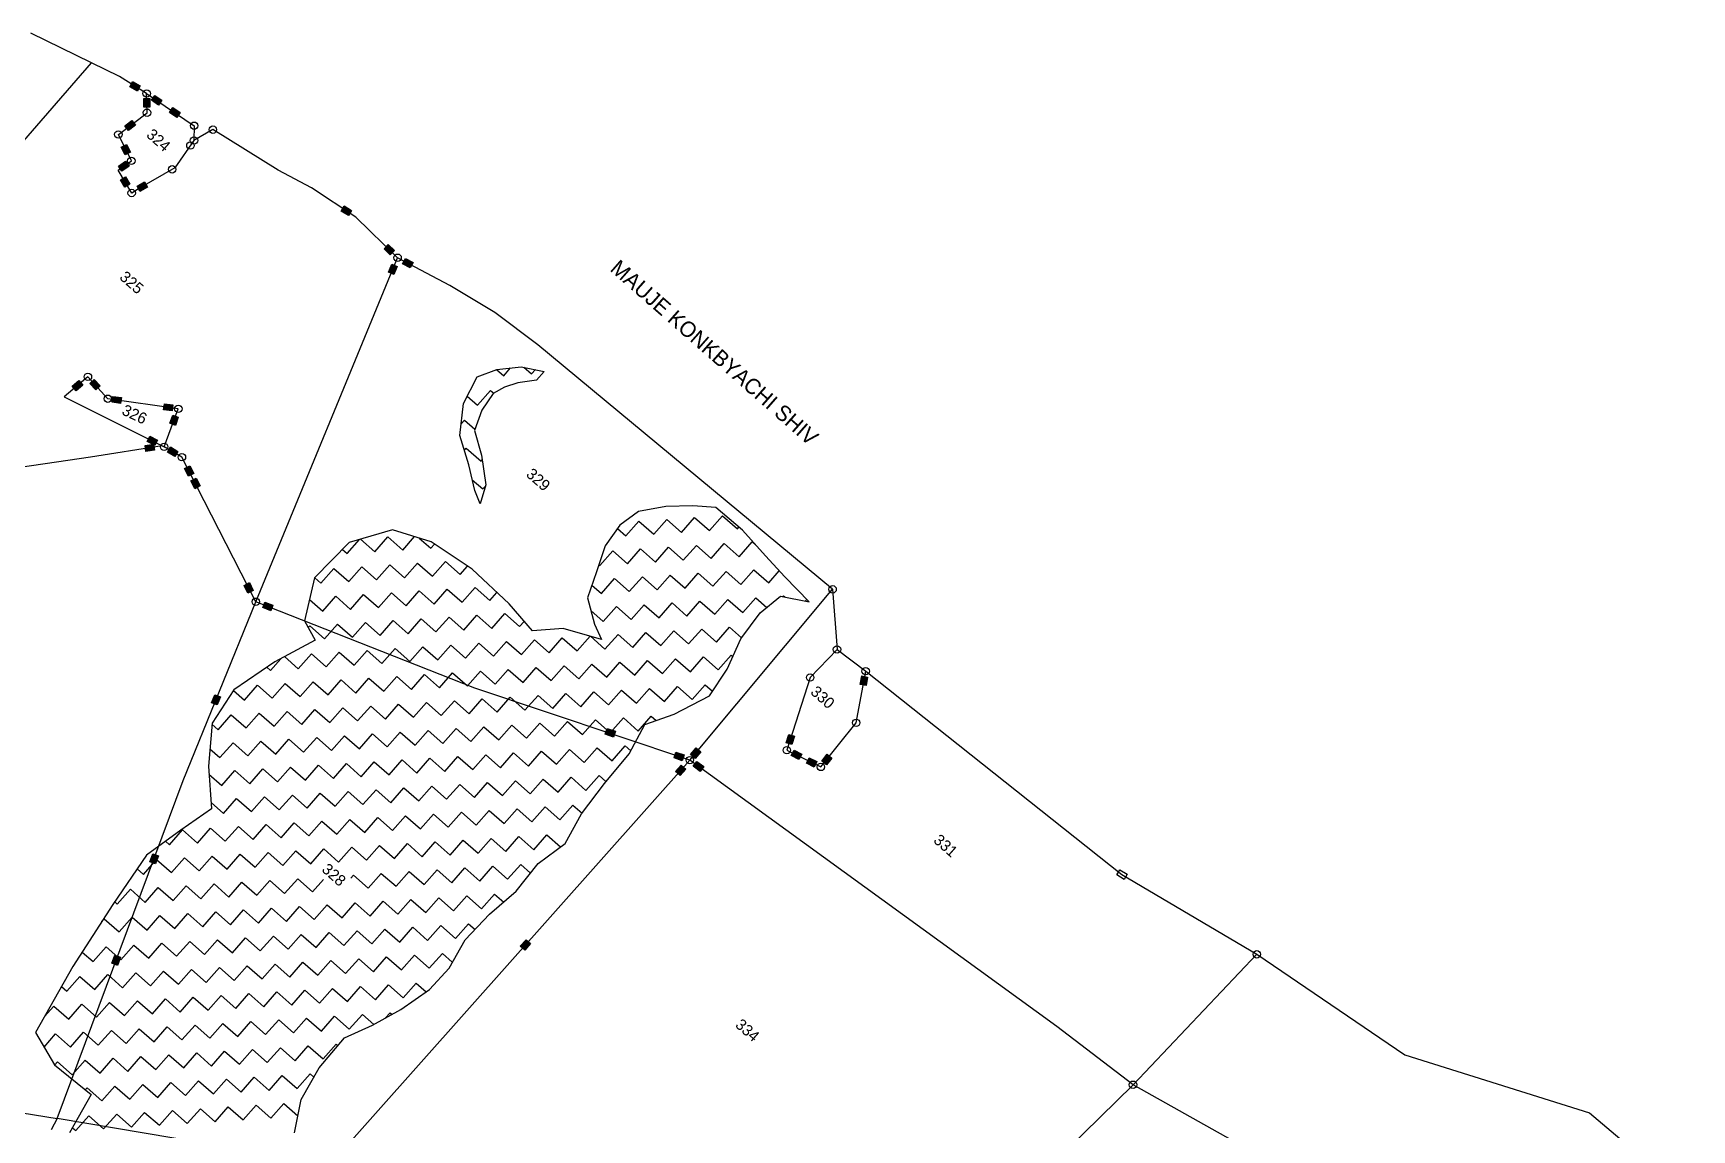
# Model space of a CAD drawing. Header units: metres. Extents: x 316400 to 324250, y 1868140 to 1873603.
# Drawn here: x 321823 to 323253, y 1871051 to 1871996 of the extents above; entities that cross this region are included whole.
import ezdxf

# ---------------------------------------------------------------- set-up
doc = ezdxf.new("R2010")
doc.units = ezdxf.units.M
for name, color, linetype in [('POLY_HATCH', 12, 'Continuous'), ('POLY_PARCEL', 6, 'Continuous'), ('TEXT_MAPOUT', 7, 'Continuous'), ('TEXT_PARCEL', 7, 'Continuous'), ('V_BOUND_LINE', 7, 'Continuous')]:
    doc.layers.add(name, color=color, linetype=linetype)
doc.styles.add('TEXT_MAP', font='')
doc.styles.get('TEXT_MAP').set_extended_font_data('Kruti Dev 050')

msp = doc.modelspace()

# ---------------------------------------------------------------- hatches: boundary and pattern name
for points in [[(321908.8, 1871954.6), (321906.4, 1871950.1), (321912.9, 1871946.5), (321915.4, 1871951)], [(321918.5, 1871932.6), (321923.7, 1871932.7), (321923.5, 1871940.1), (321918.4, 1871940)], [(321931.2, 1871934.3), (321934.1, 1871938.6), (321927.9, 1871942.7), (321925, 1871938.5)], [(321943.6, 1871932.2), (321940.7, 1871927.9), (321946.9, 1871923.7), (321949.8, 1871928)], [(321911.2, 1871917), (321908.1, 1871921.1), (321902.2, 1871916.6), (321905.3, 1871912.5)], [(321902.3, 1871891.5), (321906.9, 1871893.8), (321903.6, 1871900.5), (321899, 1871898.2)], [(321896.6, 1871881.6), (321899.6, 1871877.4), (321905.7, 1871881.7), (321902.7, 1871885.9)], [(321902.8, 1871872.5), (321898.3, 1871869.9), (321902.1, 1871863.5), (321906.5, 1871866.1)], [(321921.6, 1871863.7), (321919, 1871868.2), (321912.6, 1871864.4), (321915.1, 1871860)], [(322091.1, 1871847.4), (322088.4, 1871843), (322094.8, 1871839.1), (322097.5, 1871843.6)], [(322129, 1871814.3), (322125.5, 1871810.5), (322130.9, 1871805.4), (322134.5, 1871809.1)], [(322148.1, 1871794.1), (322150.5, 1871798.6), (322143.9, 1871802.1), (322141.5, 1871797.6)], [(322129.2, 1871790.3), (322134, 1871788.3), (322136.8, 1871795.2), (322132.1, 1871797.2)], [(321865.8, 1871693), (321862.5, 1871696.9), (321856.8, 1871692.2), (321860.1, 1871688.2)], [(321877, 1871688.9), (321880.8, 1871692.4), (321875.8, 1871697.9), (321872, 1871694.4)], [(321898.5, 1871677.1), (321899.2, 1871682.2), (321891.8, 1871683.3), (321891.1, 1871678.2)], [(321936.3, 1871676.9), (321935.5, 1871671.8), (321942.9, 1871670.8), (321943.6, 1871675.9)], [(321940.8, 1871660.1), (321945.7, 1871658.3), (321948.2, 1871665.3), (321943.4, 1871667.1)], [(321923.5, 1871649), (321921.2, 1871644.3), (321927.9, 1871641), (321930.2, 1871645.6)], [(321927.7, 1871636.9), (321926.9, 1871642), (321919.5, 1871640.9), (321920.3, 1871635.8)], [(321945.2, 1871631.5), (321947.8, 1871635.9), (321941.4, 1871639.7), (321938.8, 1871635.2)], [(321956.9, 1871614.4), (321961.5, 1871616.7), (321958.1, 1871623.3), (321953.5, 1871621)], [(321962.3, 1871603.7), (321966.9, 1871606.1), (321963.5, 1871612.7), (321958.9, 1871610.4)], [(322009.4, 1871522.8), (322004.8, 1871520.4), (322008.2, 1871513.8), (322012.8, 1871516.1)], [(322027.8, 1871498.4), (322029.7, 1871503.2), (322022.7, 1871506), (322020.9, 1871501.2)], [(322535.8, 1871435), (322540.9, 1871434), (322542.2, 1871441.4), (322537.2, 1871442.3)], [(321976.9, 1871419.3), (321981.7, 1871417.4), (321984.5, 1871424.3), (321979.7, 1871426.2)], [(322317.8, 1871396.9), (322316.2, 1871392.1), (322323.2, 1871389.7), (322324.9, 1871394.6)], [(322479.2, 1871390.3), (322474.3, 1871391.9), (322472, 1871384.8), (322476.9, 1871383.2)], [(322377.1, 1871376.6), (322375.4, 1871371.7), (322382.5, 1871369.3), (322384.2, 1871374.2)], [(322398.4, 1871377), (322394.4, 1871380.3), (322389.6, 1871374.6), (322393.6, 1871371.3)], [(322483.1, 1871370.3), (322485.5, 1871374.8), (322478.9, 1871378.3), (322476.5, 1871373.8)], [(322491.9, 1871371.8), (322489.6, 1871367.1), (322496.3, 1871363.8), (322498.6, 1871368.5)], [(322511.4, 1871371.6), (322507.4, 1871374.8), (322502.7, 1871369), (322506.8, 1871365.8)], [(322376.7, 1871359.9), (322380.6, 1871356.5), (322385.6, 1871362.1), (322381.7, 1871365.5)], [(322398, 1871360.1), (322401, 1871364.3), (322395, 1871368.7), (322392, 1871364.5)], [(321931, 1871287.3), (321926.1, 1871289.1), (321923.5, 1871282.1), (321928.4, 1871280.3)], [(322251.7, 1871211.6), (322247.9, 1871215), (322242.9, 1871209.5), (322246.8, 1871206)], [(321890.9, 1871194.7), (321895.8, 1871192.9), (321898.4, 1871199.9), (321893.5, 1871201.7)]]:
    msp.add_hatch(color=256).paths.add_polyline_path(points)

# ---------------------------------------------------------------- linework, layer by layer
for points in [[(321912.9, 1871946.5), (321906.4, 1871950.1), (321908.8, 1871954.6), (321915.4, 1871951)], [(321923.5, 1871940.1), (321923.7, 1871932.7), (321918.5, 1871932.6), (321918.4, 1871940)], [(321927.9, 1871942.7), (321934.1, 1871938.6), (321931.2, 1871934.3), (321925, 1871938.5)], [(321946.9, 1871923.7), (321940.7, 1871927.9), (321943.6, 1871932.2), (321949.8, 1871928)], [(321902.2, 1871916.6), (321908.1, 1871921.1), (321911.2, 1871917), (321905.3, 1871912.5)], [(321903.6, 1871900.5), (321906.9, 1871893.8), (321902.3, 1871891.5), (321899, 1871898.2)], [(321905.7, 1871881.7), (321899.6, 1871877.4), (321896.6, 1871881.6), (321902.7, 1871885.9)], [(321902.1, 1871863.5), (321898.3, 1871869.9), (321902.8, 1871872.5), (321906.5, 1871866.1)], [(321912.6, 1871864.4), (321919, 1871868.2), (321921.6, 1871863.7), (321915.1, 1871860)], [(322094.8, 1871839.1), (322088.4, 1871843), (322091.1, 1871847.4), (322097.5, 1871843.6)], [(322130.9, 1871805.4), (322125.5, 1871810.5), (322129, 1871814.3), (322134.5, 1871809.1)], [(322143.9, 1871802.1), (322150.5, 1871798.6), (322148.1, 1871794.1), (322141.5, 1871797.6)], [(322136.8, 1871795.2), (322134, 1871788.3), (322129.2, 1871790.3), (322132.1, 1871797.2)], [(321856.8, 1871692.2), (321862.5, 1871696.9), (321865.8, 1871693), (321860.1, 1871688.2)], [(321875.8, 1871697.9), (321880.8, 1871692.4), (321877, 1871688.9), (321872, 1871694.4)], [(321891.8, 1871683.3), (321899.2, 1871682.2), (321898.5, 1871677.1), (321891.1, 1871678.2)], [(321942.9, 1871670.8), (321935.5, 1871671.8), (321936.3, 1871676.9), (321943.6, 1871675.9)], [(321948.2, 1871665.3), (321945.7, 1871658.3), (321940.8, 1871660.1), (321943.4, 1871667.1)], [(321927.9, 1871641), (321921.2, 1871644.3), (321923.5, 1871649), (321930.2, 1871645.6)], [(321919.5, 1871640.9), (321926.9, 1871642), (321927.7, 1871636.9), (321920.3, 1871635.8)], [(321941.4, 1871639.7), (321947.8, 1871635.9), (321945.2, 1871631.5), (321938.8, 1871635.2)], [(321958.1, 1871623.3), (321961.5, 1871616.7), (321956.9, 1871614.4), (321953.5, 1871621)], [(321963.5, 1871612.7), (321966.9, 1871606.1), (321962.3, 1871603.7), (321958.9, 1871610.4)], [(322008.2, 1871513.8), (322004.8, 1871520.4), (322009.4, 1871522.8), (322012.8, 1871516.1)], [(322022.7, 1871506), (322029.7, 1871503.2), (322027.8, 1871498.4), (322020.9, 1871501.2)], [(322542.2, 1871441.4), (322540.9, 1871434), (322535.8, 1871435), (322537.2, 1871442.3)], [(321984.5, 1871424.3), (321981.7, 1871417.4), (321976.9, 1871419.3), (321979.7, 1871426.2)], [(322323.2, 1871389.7), (322316.2, 1871392.1), (322317.8, 1871396.9), (322324.9, 1871394.6)], [(322472, 1871384.8), (322474.3, 1871391.9), (322479.2, 1871390.3), (322476.9, 1871383.2)], [(322382.5, 1871369.3), (322375.4, 1871371.7), (322377.1, 1871376.6), (322384.2, 1871374.2)], [(322389.6, 1871374.6), (322394.4, 1871380.3), (322398.4, 1871377), (322393.6, 1871371.3)], [(322478.9, 1871378.3), (322485.5, 1871374.8), (322483.1, 1871370.3), (322476.5, 1871373.8)], [(322496.3, 1871363.8), (322489.6, 1871367.1), (322491.9, 1871371.8), (322498.6, 1871368.5)], [(322502.7, 1871369), (322507.4, 1871374.8), (322511.4, 1871371.6), (322506.8, 1871365.8)], [(322385.6, 1871362.1), (322380.6, 1871356.5), (322376.7, 1871359.9), (322381.7, 1871365.5)], [(322395, 1871368.7), (322401, 1871364.3), (322398, 1871360.1), (322392, 1871364.5)], [(321923.5, 1871282.1), (321926.1, 1871289.1), (321931, 1871287.3), (321928.4, 1871280.3)], [(322759.6, 1871275.3), (322766.1, 1871271.5), (322763.4, 1871267), (322757, 1871270.8)], [(322242.9, 1871209.5), (322247.9, 1871215), (322251.7, 1871211.6), (322246.8, 1871206)], [(321898.4, 1871199.9), (321895.8, 1871192.9), (321890.9, 1871194.7), (321893.5, 1871201.7)]]:
    msp.add_lwpolyline(points, close=True)
for centre in [(321920.9, 1871944.4), (321921.2, 1871927.8), (321961.9, 1871916.6), (321978, 1871913.2), (321896.5, 1871909.1), (321958.6, 1871899.5), (321961.7, 1871903.9), (321907.7, 1871886.3), (321942.9, 1871879), (321908, 1871858.6), (322137.2, 1871802.8), (321870.3, 1871700.1), (321887.4, 1871681.3), (321948.2, 1871672.6), (321936, 1871639.8), (321951.3, 1871630.9), (322512.1, 1871517), (322015, 1871506.3), (322515.9, 1871465.2), (322492.7, 1871441), (322540.6, 1871446.5), (322532.4, 1871402), (322389, 1871369.8), (322472.7, 1871378.4), (322502, 1871363.9), (322877.7, 1871202.4), (322771, 1871090)]:
    msp.add_circle(centre, 3.19)
at = {"layer": 'POLY_HATCH', "ltscale": 10}
for p, q in [((322194, 1871677.2), (322205.7, 1871700.2)), ((322205.7, 1871700.2), (322222.8, 1871706.6)), ((322222.8, 1871706.6), (322243.7, 1871708.9)), ((322243.7, 1871708.9), (322263.4, 1871704.8)), ((322263.4, 1871704.8), (322256.8, 1871697.3)), ((322219.6, 1871685.7), (322209.7, 1871671.5)), ((322229.3, 1871691.3), (322219.6, 1871685.7)), ((322240.8, 1871695.1), (322229.3, 1871691.3)), ((322256.8, 1871697.3), (322240.8, 1871695.1)), ((322190.8, 1871649.7), (322194, 1871677.2)), ((322209.7, 1871671.5), (322203.5, 1871654)), ((322198.5, 1871624.4), (322190.8, 1871649.7)), ((322203.5, 1871654), (322209.4, 1871632.6)), ((322209.4, 1871632.6), (322213.2, 1871607)), ((322203.7, 1871602.1), (322198.5, 1871624.4)), ((322208.2, 1871590.8), (322203.7, 1871602.1)), ((322213.2, 1871607), (322208.2, 1871590.8))]:
    msp.add_line(p, q, dxfattribs=at)
at = {"layer": 'POLY_HATCH', "linetype": 'Continuous', "ltscale": 10}
for p, q in [((322222.5, 1871706.5), (322228.6, 1871701.1)), ((322228.6, 1871701.1), (322234.6, 1871707.9)), ((322246.1, 1871708.4), (322252.6, 1871702.6)), ((322252.6, 1871702.6), (322255.9, 1871706.4)), ((322206.1, 1871675.6), (322217.3, 1871688.3)), ((322217.3, 1871688.3), (322220, 1871686)), ((322197.1, 1871683.4), (322206.1, 1871675.6)), ((322191.9, 1871659.5), (322194.8, 1871662.8)), ((322194.8, 1871662.8), (322203.8, 1871654.9)), ((322194.7, 1871636.9), (322196.4, 1871638.7)), ((322196.4, 1871638.7), (322209.1, 1871627.5)), ((322209.1, 1871627.5), (322210, 1871628.5)), ((322201.5, 1871611.5), (322210.7, 1871603.5)), ((322210.7, 1871603.5), (322212.9, 1871606)), ((322333.9, 1871563), (322345.1, 1871575.8)), ((322345.1, 1871575.8), (322357.9, 1871564.6)), ((322357.9, 1871564.6), (322369.1, 1871577.3)), ((322369.1, 1871577.3), (322381.9, 1871566.1)), ((322381.9, 1871566.1), (322393.2, 1871578.9)), ((322393.2, 1871578.9), (322406, 1871567.6)), ((322406, 1871567.6), (322417.2, 1871580.4)), ((322417.2, 1871580.4), (322430, 1871569.1)), ((322093.6, 1871547.8), (322104.4, 1871560)), ((322105.2, 1871560.3), (322117.6, 1871549.3)), ((322117.6, 1871549.3), (322128.9, 1871562.1)), ((322128.9, 1871562.1), (322141.6, 1871550.8)), ((322141.6, 1871550.8), (322151.8, 1871562.4)), ((322155.7, 1871561.1), (322165.7, 1871552.4)), ((322326.6, 1871569.4), (322333.9, 1871563)), ((322430, 1871569.1), (322431.3, 1871570.6)), ((322431.5, 1871545.1), (322442.8, 1871557.9)), ((322442.8, 1871557.9), (322445.9, 1871555.2)), ((322089.6, 1871551.3), (322093.6, 1871547.8)), ((322165.7, 1871552.4), (322168.9, 1871556)), ((322311.4, 1871537.5), (322322.6, 1871550.3)), ((322322.6, 1871550.3), (322335.4, 1871539)), ((322335.4, 1871539), (322346.6, 1871551.8)), ((322346.6, 1871551.8), (322359.4, 1871540.5)), ((322359.4, 1871540.5), (322370.7, 1871553.3)), ((322370.7, 1871553.3), (322383.4, 1871542.1)), ((322383.4, 1871542.1), (322394.7, 1871554.8)), ((322394.7, 1871554.8), (322407.5, 1871543.6)), ((322407.5, 1871543.6), (322418.7, 1871556.4)), ((322418.7, 1871556.4), (322431.5, 1871545.1)), ((322071.1, 1871522.2), (322082.3, 1871535)), ((322082.3, 1871535), (322095.1, 1871523.7)), ((322095.1, 1871523.7), (322106.4, 1871536.5)), ((322106.4, 1871536.5), (322119.1, 1871525.3)), ((322119.1, 1871525.3), (322130.4, 1871538.1)), ((322130.4, 1871538.1), (322143.2, 1871526.8)), ((322143.2, 1871526.8), (322154.4, 1871539.6)), ((322154.4, 1871539.6), (322167.2, 1871528.3)), ((322167.2, 1871528.3), (322178.4, 1871541.1)), ((322178.4, 1871541.1), (322191.2, 1871529.9)), ((322191.2, 1871529.9), (322197.5, 1871537)), ((322310.7, 1871538.1), (322311.4, 1871537.5)), ((322360.9, 1871516.5), (322372.2, 1871529.3)), ((322372.2, 1871529.3), (322385, 1871518)), ((322385, 1871518), (322396.2, 1871530.8)), ((322396.2, 1871530.8), (322409, 1871519.6)), ((322409, 1871519.6), (322420.3, 1871532.3)), ((322420.3, 1871532.3), (322433, 1871521.1)), ((322433, 1871521.1), (322444.3, 1871533.9)), ((322444.3, 1871533.9), (322457.1, 1871522.6)), ((322457.1, 1871522.6), (322466.1, 1871532.9)), ((322065.8, 1871526.9), (322071.1, 1871522.2)), ((322120.7, 1871501.2), (322131.9, 1871514)), ((322131.9, 1871514), (322144.7, 1871502.8)), ((322144.7, 1871502.8), (322155.9, 1871515.6)), ((322155.9, 1871515.6), (322168.7, 1871504.3)), ((322168.7, 1871504.3), (322180, 1871517.1)), ((322180, 1871517.1), (322192.7, 1871505.8)), ((322192.7, 1871505.8), (322204, 1871518.6)), ((322204, 1871518.6), (322216.8, 1871507.4)), ((322216.8, 1871507.4), (322222.8, 1871514.2)), ((322304.7, 1871520.7), (322312.9, 1871513.5)), ((322312.9, 1871513.5), (322324.1, 1871526.2)), ((322324.1, 1871526.2), (322336.9, 1871515)), ((322336.9, 1871515), (322348.2, 1871527.8)), ((322348.2, 1871527.8), (322360.9, 1871516.5)), ((322061.3, 1871508.2), (322072.6, 1871498.2)), ((322072.6, 1871498.2), (322083.9, 1871511)), ((322083.9, 1871511), (322096.6, 1871499.7)), ((322096.6, 1871499.7), (322107.9, 1871512.5)), ((322107.9, 1871512.5), (322120.7, 1871501.2)), ((322314.4, 1871489.4), (322325.7, 1871502.2)), ((322325.7, 1871502.2), (322338.4, 1871491)), ((322338.4, 1871491), (322349.7, 1871503.7)), ((322349.7, 1871503.7), (322362.5, 1871492.5)), ((322362.5, 1871492.5), (322373.7, 1871505.3)), ((322373.7, 1871505.3), (322386.5, 1871494)), ((322386.5, 1871494), (322397.8, 1871506.8)), ((322397.8, 1871506.8), (322410.5, 1871495.5)), ((322410.5, 1871495.5), (322421.8, 1871508.3)), ((322421.8, 1871508.3), (322434.6, 1871497.1)), ((322434.6, 1871497.1), (322445.8, 1871509.8)), ((322445.8, 1871509.8), (322455.4, 1871501.4)), ((322469.3, 1871510.7), (322469.8, 1871511.4)), ((322469.8, 1871511.4), (322470.9, 1871510.4)), ((322488.5, 1871506.8), (322489.8, 1871508.3)), ((322060.1, 1871484), (322061.4, 1871485.4)), ((322061.4, 1871485.4), (322074.1, 1871474.2)), ((322074.1, 1871474.2), (322085.4, 1871486.9)), ((322085.4, 1871486.9), (322098.2, 1871475.7)), ((322098.2, 1871475.7), (322109.4, 1871488.5)), ((322109.4, 1871488.5), (322122.2, 1871477.2)), ((322122.2, 1871477.2), (322133.4, 1871490)), ((322133.4, 1871490), (322146.2, 1871478.7)), ((322146.2, 1871478.7), (322157.5, 1871491.5)), ((322157.5, 1871491.5), (322170.2, 1871480.3)), ((322170.2, 1871480.3), (322181.5, 1871493)), ((322181.5, 1871493), (322194.3, 1871481.8)), ((322194.3, 1871481.8), (322205.5, 1871494.6)), ((322205.5, 1871494.6), (322218.3, 1871483.3)), ((322218.3, 1871483.3), (322229.6, 1871496.1)), ((322229.6, 1871496.1), (322242.3, 1871484.9)), ((322242.3, 1871484.9), (322246.3, 1871489.3)), ((322303.8, 1871498.7), (322314.4, 1871489.4)), ((322219.8, 1871459.3), (322231.1, 1871472.1)), ((322231.1, 1871472.1), (322243.9, 1871460.8)), ((322243.9, 1871460.8), (322255.1, 1871473.6)), ((322255.1, 1871473.6), (322267.9, 1871462.3)), ((322267.9, 1871462.3), (322279.1, 1871475.1)), ((322279.1, 1871475.1), (322291.9, 1871463.9)), ((322291.9, 1871463.9), (322303.1, 1871476.6)), ((322303.4, 1871476.5), (322315.9, 1871465.4)), ((322315.9, 1871465.4), (322327.2, 1871478.2)), ((322327.2, 1871478.2), (322340, 1871466.9)), ((322340, 1871466.9), (322351.2, 1871479.7)), ((322351.2, 1871479.7), (322364, 1871468.5)), ((322364, 1871468.5), (322375.3, 1871481.2)), ((322375.3, 1871481.2), (322388, 1871470)), ((322388, 1871470), (322399.3, 1871482.8)), ((322399.3, 1871482.8), (322412.1, 1871471.5)), ((322412.1, 1871471.5), (322423.3, 1871484.3)), ((322423.3, 1871484.3), (322433.6, 1871475.2)), ((322027.6, 1871447.1), (322036.5, 1871457.2)), ((322039.8, 1871459), (322051.6, 1871448.6)), ((322051.6, 1871448.6), (322062.9, 1871461.4)), ((322062.9, 1871461.4), (322075.7, 1871450.1)), ((322075.7, 1871450.1), (322086.9, 1871462.9)), ((322086.9, 1871462.9), (322099.7, 1871451.7)), ((322099.7, 1871451.7), (322110.9, 1871464.4)), ((322110.9, 1871464.4), (322123.7, 1871453.2)), ((322123.7, 1871453.2), (322135, 1871466)), ((322135, 1871466), (322147.7, 1871454.7)), ((322147.7, 1871454.7), (322159, 1871467.5)), ((322159, 1871467.5), (322171.8, 1871456.2)), ((322171.8, 1871456.2), (322183, 1871469)), ((322183, 1871469), (322195.8, 1871457.8)), ((322195.8, 1871457.8), (322207.1, 1871470.5)), ((322207.1, 1871470.5), (322219.8, 1871459.3)), ((322365.5, 1871444.4), (322376.8, 1871457.2)), ((322376.8, 1871457.2), (322389.6, 1871446)), ((322389.6, 1871446), (322400.8, 1871458.7)), ((322400.8, 1871458.7), (322413.6, 1871447.5)), ((322413.6, 1871447.5), (322424.8, 1871460.3)), ((322424.8, 1871460.3), (322426.1, 1871459.1)), ((322024.5, 1871449.8), (322027.6, 1871447.1)), ((322149.3, 1871430.7), (322160.5, 1871443.5)), ((322160.5, 1871443.5), (322173.3, 1871432.2)), ((322173.3, 1871432.2), (322184.5, 1871445)), ((322184.5, 1871445), (322197.3, 1871433.7)), ((322197.3, 1871433.7), (322208.6, 1871446.5)), ((322208.6, 1871446.5), (322221.4, 1871435.3)), ((322221.4, 1871435.3), (322232.6, 1871448)), ((322232.6, 1871448), (322245.4, 1871436.8)), ((322245.4, 1871436.8), (322256.6, 1871449.6)), ((322256.6, 1871449.6), (322269.4, 1871438.3)), ((322269.4, 1871438.3), (322280.7, 1871451.1)), ((322280.7, 1871451.1), (322293.4, 1871439.8)), ((322293.4, 1871439.8), (322304.7, 1871452.6)), ((322304.7, 1871452.6), (322317.5, 1871441.4)), ((322317.5, 1871441.4), (322328.7, 1871454.2)), ((322328.7, 1871454.2), (322341.5, 1871442.9)), ((322341.5, 1871442.9), (322352.7, 1871455.7)), ((322352.7, 1871455.7), (322365.5, 1871444.4)), ((321995.7, 1871429.8), (322005.1, 1871421.5)), ((322005.1, 1871421.5), (322016.3, 1871434.3)), ((322016.3, 1871434.3), (322029.1, 1871423.1)), ((322029.1, 1871423.1), (322040.4, 1871435.8)), ((322040.4, 1871435.8), (322053.2, 1871424.6)), ((322053.2, 1871424.6), (322064.4, 1871437.4)), ((322064.4, 1871437.4), (322077.2, 1871426.1)), ((322077.2, 1871426.1), (322088.4, 1871438.9)), ((322088.4, 1871438.9), (322101.2, 1871427.6)), ((322101.2, 1871427.6), (322112.5, 1871440.4)), ((322112.5, 1871440.4), (322125.2, 1871429.2)), ((322125.2, 1871429.2), (322136.5, 1871441.9)), ((322136.5, 1871441.9), (322149.3, 1871430.7)), ((322295, 1871415.8), (322306.2, 1871428.6)), ((322306.2, 1871428.6), (322319, 1871417.3)), ((322319, 1871417.3), (322330.2, 1871430.1)), ((322330.2, 1871430.1), (322343, 1871418.9)), ((322343, 1871418.9), (322354.3, 1871431.6)), ((322354.3, 1871431.6), (322367.1, 1871420.4)), ((322367.1, 1871420.4), (322378.3, 1871433.2)), ((322378.3, 1871433.2), (322391.1, 1871421.9)), ((322391.1, 1871421.9), (322402.3, 1871434.7)), ((322402.3, 1871434.7), (322408.6, 1871429.2)), ((322078.7, 1871402.1), (322090, 1871414.9)), ((322090, 1871414.9), (322102.7, 1871403.6)), ((322102.7, 1871403.6), (322114, 1871416.4)), ((322114, 1871416.4), (322126.8, 1871405.1)), ((322126.8, 1871405.1), (322138, 1871417.9)), ((322138, 1871417.9), (322150.8, 1871406.7)), ((322150.8, 1871406.7), (322162, 1871419.4)), ((322162, 1871419.4), (322174.8, 1871408.2)), ((322174.8, 1871408.2), (322186.1, 1871421)), ((322186.1, 1871421), (322198.9, 1871409.7)), ((322198.9, 1871409.7), (322210.1, 1871422.5)), ((322210.1, 1871422.5), (322222.9, 1871411.2)), ((322222.9, 1871411.2), (322234.1, 1871424)), ((322234.1, 1871424), (322246.9, 1871412.8)), ((322246.9, 1871412.8), (322258.2, 1871425.5)), ((322258.2, 1871425.5), (322270.9, 1871414.3)), ((322270.9, 1871414.3), (322282.2, 1871427.1)), ((322282.2, 1871427.1), (322295, 1871415.8)), ((321977.2, 1871400.7), (321982.6, 1871396)), ((321982.6, 1871396), (321993.8, 1871408.8)), ((321993.8, 1871408.8), (322006.6, 1871397.5)), ((322006.6, 1871397.5), (322017.9, 1871410.3)), ((322017.9, 1871410.3), (322030.7, 1871399)), ((322030.7, 1871399), (322041.9, 1871411.8)), ((322041.9, 1871411.8), (322054.7, 1871400.6)), ((322054.7, 1871400.6), (322065.9, 1871413.3)), ((322065.9, 1871413.3), (322078.7, 1871402.1)), ((322224.4, 1871387.2), (322235.7, 1871400)), ((322235.7, 1871400), (322248.4, 1871388.7)), ((322248.4, 1871388.7), (322259.7, 1871401.5)), ((322259.7, 1871401.5), (322272.5, 1871390.3)), ((322272.5, 1871390.3), (322283.7, 1871403)), ((322283.7, 1871403), (322296.5, 1871391.8)), ((322296.5, 1871391.8), (322307.7, 1871404.6)), ((322307.7, 1871404.6), (322320.5, 1871393.3)), ((322320.5, 1871393.3), (322331.8, 1871406.1)), ((322331.8, 1871406.1), (322344.5, 1871394.8)), ((322344.5, 1871394.8), (322355.8, 1871407.6)), ((322355.8, 1871407.6), (322360, 1871403.9)), ((322008.1, 1871373.5), (322019.4, 1871386.2)), ((322019.4, 1871386.2), (322032.2, 1871375)), ((322032.2, 1871375), (322043.4, 1871387.8)), ((322043.4, 1871387.8), (322056.2, 1871376.5)), ((322056.2, 1871376.5), (322067.5, 1871389.3)), ((322067.5, 1871389.3), (322080.2, 1871378.1)), ((322080.2, 1871378.1), (322091.5, 1871390.8)), ((322091.5, 1871390.8), (322104.3, 1871379.6)), ((322104.3, 1871379.6), (322115.5, 1871392.4)), ((322115.5, 1871392.4), (322128.3, 1871381.1)), ((322128.3, 1871381.1), (322139.5, 1871393.9)), ((322139.5, 1871393.9), (322152.3, 1871382.6)), ((322152.3, 1871382.6), (322163.6, 1871395.4)), ((322163.6, 1871395.4), (322176.3, 1871384.2)), ((322176.3, 1871384.2), (322187.6, 1871396.9)), ((322187.6, 1871396.9), (322200.4, 1871385.7)), ((322200.4, 1871385.7), (322211.6, 1871398.5)), ((322211.6, 1871398.5), (322224.4, 1871387.2)), ((321975.4, 1871379.6), (321984.1, 1871371.9)), ((321984.1, 1871371.9), (321995.4, 1871384.7)), ((321995.4, 1871384.7), (322008.1, 1871373.5)), ((322153.8, 1871358.6), (322165.1, 1871371.4)), ((322165.1, 1871371.4), (322177.9, 1871360.1)), ((322177.9, 1871360.1), (322189.1, 1871372.9)), ((322189.1, 1871372.9), (322201.9, 1871361.7)), ((322201.9, 1871361.7), (322213.2, 1871374.4)), ((322213.2, 1871374.4), (322225.9, 1871363.2)), ((322225.9, 1871363.2), (322237.2, 1871376)), ((322237.2, 1871376), (322250, 1871364.7)), ((322250, 1871364.7), (322261.2, 1871377.5)), ((322261.2, 1871377.5), (322274, 1871366.2)), ((322274, 1871366.2), (322285.2, 1871379)), ((322285.2, 1871379), (322298, 1871367.8)), ((322298, 1871367.8), (322309.3, 1871380.5)), ((322309.3, 1871380.5), (322322, 1871369.3)), ((322322, 1871369.3), (322333.3, 1871382.1)), ((322333.3, 1871382.1), (322338.2, 1871377.8)), ((321974.6, 1871357.6), (321985.6, 1871347.9)), ((321985.6, 1871347.9), (321996.9, 1871360.7)), ((321996.9, 1871360.7), (322009.7, 1871349.4)), ((322009.7, 1871349.4), (322020.9, 1871362.2)), ((322020.9, 1871362.2), (322033.7, 1871351)), ((322033.7, 1871351), (322045, 1871363.7)), ((322045, 1871363.7), (322057.7, 1871352.5)), ((322057.7, 1871352.5), (322069, 1871365.3)), ((322069, 1871365.3), (322081.8, 1871354)), ((322081.8, 1871354), (322093, 1871366.8)), ((322093, 1871366.8), (322105.8, 1871355.5)), ((322105.8, 1871355.5), (322117, 1871368.3)), ((322117, 1871368.3), (322129.8, 1871357.1)), ((322129.8, 1871357.1), (322141.1, 1871369.9)), ((322141.1, 1871369.9), (322153.8, 1871358.6)), ((322083.3, 1871330), (322094.5, 1871342.8)), ((322094.5, 1871342.8), (322107.3, 1871331.5)), ((322107.3, 1871331.5), (322118.6, 1871344.3)), ((322118.6, 1871344.3), (322131.3, 1871333)), ((322131.3, 1871333), (322142.6, 1871345.8)), ((322142.6, 1871345.8), (322155.4, 1871334.6)), ((322155.4, 1871334.6), (322166.6, 1871347.4)), ((322166.6, 1871347.4), (322179.4, 1871336.1)), ((322179.4, 1871336.1), (322190.7, 1871348.9)), ((322190.7, 1871348.9), (322203.4, 1871337.6)), ((322203.4, 1871337.6), (322214.7, 1871350.4)), ((322214.7, 1871350.4), (322227.5, 1871339.2)), ((322227.5, 1871339.2), (322238.7, 1871351.9)), ((322238.7, 1871351.9), (322251.5, 1871340.7)), ((322251.5, 1871340.7), (322262.7, 1871353.5)), ((322262.7, 1871353.5), (322275.5, 1871342.2)), ((322275.5, 1871342.2), (322286.8, 1871355)), ((322286.8, 1871355), (322299.5, 1871343.7)), ((322299.5, 1871343.7), (322310.8, 1871356.5)), ((322310.8, 1871356.5), (322316.7, 1871351.3)), ((321976.5, 1871333.3), (321987.2, 1871323.9)), ((321987.2, 1871323.9), (321998.4, 1871336.7)), ((321998.4, 1871336.7), (322011.2, 1871325.4)), ((322011.2, 1871325.4), (322022.5, 1871338.2)), ((322022.5, 1871338.2), (322035.2, 1871326.9)), ((322035.2, 1871326.9), (322046.5, 1871339.7)), ((322046.5, 1871339.7), (322059.3, 1871328.5)), ((322059.3, 1871328.5), (322070.5, 1871341.2)), ((322070.5, 1871341.2), (322083.3, 1871330)), ((322253, 1871316.7), (322264.3, 1871329.4)), ((322264.3, 1871329.4), (322277, 1871318.2)), ((322277, 1871318.2), (322288.3, 1871331)), ((322288.3, 1871331), (322296.2, 1871324)), ((322012.7, 1871301.4), (322024, 1871314.2)), ((322024, 1871314.2), (322036.8, 1871302.9)), ((322036.8, 1871302.9), (322048, 1871315.7)), ((322048, 1871315.7), (322060.8, 1871304.4)), ((322060.8, 1871304.4), (322072, 1871317.2)), ((322072, 1871317.2), (322084.8, 1871306)), ((322084.8, 1871306), (322096.1, 1871318.7)), ((322096.1, 1871318.7), (322108.8, 1871307.5)), ((322108.8, 1871307.5), (322120.1, 1871320.3)), ((322120.1, 1871320.3), (322132.9, 1871309)), ((322132.9, 1871309), (322144.1, 1871321.8)), ((322144.1, 1871321.8), (322156.9, 1871310.5)), ((322156.9, 1871310.5), (322168.2, 1871323.3)), ((322168.2, 1871323.3), (322180.9, 1871312.1)), ((322180.9, 1871312.1), (322192.2, 1871324.8)), ((322192.2, 1871324.8), (322205, 1871313.6)), ((322205, 1871313.6), (322216.2, 1871326.4)), ((322216.2, 1871326.4), (322229, 1871315.1)), ((322229, 1871315.1), (322240.2, 1871327.9)), ((322240.2, 1871327.9), (322253, 1871316.7)), ((321937.2, 1871299.9), (321940.6, 1871296.8)), ((321940.6, 1871296.8), (321951.9, 1871309.6)), ((321951.9, 1871309.6), (321964.7, 1871298.3)), ((321964.7, 1871298.3), (321975.9, 1871311.1)), ((321975.9, 1871311.1), (321988.7, 1871299.9)), ((321988.7, 1871299.9), (322000, 1871312.6)), ((322000, 1871312.6), (322012.7, 1871301.4)), ((322182.5, 1871288), (322193.7, 1871300.8)), ((322193.7, 1871300.8), (322206.5, 1871289.6)), ((322206.5, 1871289.6), (322217.7, 1871302.3)), ((322217.7, 1871302.3), (322230.5, 1871291.1)), ((322230.5, 1871291.1), (322241.8, 1871303.9)), ((322241.8, 1871303.9), (322254.5, 1871292.6)), ((322254.5, 1871292.6), (322265.8, 1871305.4)), ((322265.8, 1871305.4), (322277.6, 1871295)), ((321942.2, 1871272.8), (321953.4, 1871285.6)), ((321953.4, 1871285.6), (321966.2, 1871274.3)), ((321966.2, 1871274.3), (321977.4, 1871287.1)), ((321977.4, 1871287.1), (321990.2, 1871275.8)), ((321990.2, 1871275.8), (322001.5, 1871288.6)), ((322001.5, 1871288.6), (322014.3, 1871277.4)), ((322014.3, 1871277.4), (322025.5, 1871290.1)), ((322025.5, 1871290.1), (322038.3, 1871278.9)), ((322038.3, 1871278.9), (322049.5, 1871291.7)), ((322049.5, 1871291.7), (322062.3, 1871280.4)), ((322062.3, 1871280.4), (322073.6, 1871293.2)), ((322073.6, 1871293.2), (322086.3, 1871281.9)), ((322086.3, 1871281.9), (322097.6, 1871294.7)), ((322097.6, 1871294.7), (322110.4, 1871283.5)), ((322110.4, 1871283.5), (322121.6, 1871296.2)), ((322121.6, 1871296.2), (322134.4, 1871285)), ((322134.4, 1871285), (322145.6, 1871297.8)), ((322145.6, 1871297.8), (322158.4, 1871286.5)), ((322158.4, 1871286.5), (322169.7, 1871299.3)), ((322169.7, 1871299.3), (322182.5, 1871288)), ((321912.8, 1871276), (321918.1, 1871271.3)), ((321918.1, 1871271.3), (321929.4, 1871284)), ((321929.4, 1871284), (321942.2, 1871272.8)), ((322111.9, 1871259.4), (322123.1, 1871272.2)), ((322123.1, 1871272.2), (322135.9, 1871261)), ((322135.9, 1871261), (322147.2, 1871273.7)), ((322147.2, 1871273.7), (322160, 1871262.5)), ((322160, 1871262.5), (322171.2, 1871275.3)), ((322171.2, 1871275.3), (322184, 1871264)), ((322184, 1871264), (322195.2, 1871276.8)), ((322195.2, 1871276.8), (322208, 1871265.5)), ((322208, 1871265.5), (322219.3, 1871278.3)), ((322219.3, 1871278.3), (322232, 1871267.1)), ((322232, 1871267.1), (322243.3, 1871279.8)), ((322243.3, 1871279.8), (322251.7, 1871272.4)), ((321895.6, 1871245.7), (321906.9, 1871258.5)), ((321906.9, 1871258.5), (321919.7, 1871247.2)), ((321919.7, 1871247.2), (321930.9, 1871260)), ((321930.9, 1871260), (321943.7, 1871248.8)), ((321943.7, 1871248.8), (321954.9, 1871261.5)), ((321954.9, 1871261.5), (321967.7, 1871250.3)), ((321967.7, 1871250.3), (321979, 1871263.1)), ((321979, 1871263.1), (321991.8, 1871251.8)), ((321991.8, 1871251.8), (322003, 1871264.6)), ((322003, 1871264.6), (322015.8, 1871253.3)), ((322015.8, 1871253.3), (322027, 1871266.1)), ((322027, 1871266.1), (322039.8, 1871254.9)), ((322039.8, 1871254.9), (322051.1, 1871267.6)), ((322051.1, 1871267.6), (322063.8, 1871256.4)), ((322063.8, 1871256.4), (322073.2, 1871267)), ((322096.8, 1871268.1), (322099.1, 1871270.7)), ((322099.1, 1871270.7), (322111.9, 1871259.4)), ((321893.5, 1871247.6), (321895.6, 1871245.7)), ((322041.3, 1871230.8), (322052.6, 1871243.6)), ((322052.6, 1871243.6), (322065.4, 1871232.4)), ((322065.4, 1871232.4), (322076.6, 1871245.1)), ((322076.6, 1871245.1), (322089.4, 1871233.9)), ((322089.4, 1871233.9), (322100.6, 1871246.7)), ((322100.6, 1871246.7), (322113.4, 1871235.4)), ((322113.4, 1871235.4), (322124.7, 1871248.2)), ((322124.7, 1871248.2), (322137.5, 1871236.9)), ((322137.5, 1871236.9), (322148.7, 1871249.7)), ((322148.7, 1871249.7), (322161.5, 1871238.5)), ((322161.5, 1871238.5), (322172.7, 1871251.2)), ((322172.7, 1871251.2), (322185.5, 1871240)), ((322185.5, 1871240), (322196.8, 1871252.8)), ((322196.8, 1871252.8), (322209.5, 1871241.5)), ((322209.5, 1871241.5), (322220.8, 1871254.3)), ((322220.8, 1871254.3), (322228.6, 1871247.4)), ((321882.4, 1871230.7), (321884.4, 1871232.9)), ((321884.4, 1871232.9), (321897.2, 1871221.7)), ((321897.2, 1871221.7), (321908.4, 1871234.4)), ((321908.4, 1871234.4), (321921.2, 1871223.2)), ((321921.2, 1871223.2), (321932.4, 1871236)), ((321932.4, 1871236), (321945.2, 1871224.7)), ((321945.2, 1871224.7), (321956.5, 1871237.5)), ((321956.5, 1871237.5), (321969.3, 1871226.2)), ((321969.3, 1871226.2), (321980.5, 1871239)), ((321980.5, 1871239), (321993.3, 1871227.8)), ((321993.3, 1871227.8), (322004.5, 1871240.6)), ((322004.5, 1871240.6), (322017.3, 1871229.3)), ((322017.3, 1871229.3), (322028.6, 1871242.1)), ((322028.6, 1871242.1), (322041.3, 1871230.8)), ((322187, 1871216), (322198.3, 1871228.7)), ((322198.3, 1871228.7), (322203.9, 1871223.8)), ((321970.8, 1871202.2), (321982, 1871215)), ((321982, 1871215), (321994.8, 1871203.7)), ((321994.8, 1871203.7), (322006.1, 1871216.5)), ((322006.1, 1871216.5), (322018.8, 1871205.3)), ((322018.8, 1871205.3), (322030.1, 1871218)), ((322030.1, 1871218), (322042.9, 1871206.8)), ((322042.9, 1871206.8), (322054.1, 1871219.6)), ((322054.1, 1871219.6), (322066.9, 1871208.3)), ((322066.9, 1871208.3), (322078.1, 1871221.1)), ((322078.1, 1871221.1), (322090.9, 1871209.9)), ((322090.9, 1871209.9), (322102.2, 1871222.6)), ((322102.2, 1871222.6), (322114.9, 1871211.4)), ((322114.9, 1871211.4), (322126.2, 1871224.2)), ((322126.2, 1871224.2), (322139, 1871212.9)), ((322139, 1871212.9), (322150.2, 1871225.7)), ((322150.2, 1871225.7), (322163, 1871214.4)), ((322163, 1871214.4), (322174.3, 1871227.2)), ((322174.3, 1871227.2), (322187, 1871216)), ((321865.3, 1871204.3), (321874.7, 1871196.1)), ((321874.7, 1871196.1), (321885.9, 1871208.9)), ((321885.9, 1871208.9), (321898.7, 1871197.6)), ((321898.7, 1871197.6), (321909.9, 1871210.4)), ((321909.9, 1871210.4), (321922.7, 1871199.2)), ((321922.7, 1871199.2), (321934, 1871211.9)), ((321934, 1871211.9), (321946.7, 1871200.7)), ((321946.7, 1871200.7), (321958, 1871213.5)), ((321958, 1871213.5), (321970.8, 1871202.2)), ((322116.5, 1871187.3), (322127.7, 1871200.1)), ((322127.7, 1871200.1), (322140.5, 1871188.9)), ((322140.5, 1871188.9), (322151.8, 1871201.7)), ((322151.8, 1871201.7), (322164.5, 1871190.4)), ((322164.5, 1871190.4), (322175.8, 1871203.2)), ((322175.8, 1871203.2), (322184.3, 1871195.6)), ((321900.2, 1871173.6), (321911.5, 1871186.4)), ((321911.5, 1871186.4), (321924.2, 1871175.1)), ((321924.2, 1871175.1), (321935.5, 1871187.9)), ((321935.5, 1871187.9), (321948.3, 1871176.7)), ((321948.3, 1871176.7), (321959.5, 1871189.4)), ((321959.5, 1871189.4), (321972.3, 1871178.2)), ((321972.3, 1871178.2), (321983.6, 1871191)), ((321983.6, 1871191), (321996.3, 1871179.7)), ((321996.3, 1871179.7), (322007.6, 1871192.5)), ((322007.6, 1871192.5), (322020.4, 1871181.2)), ((322020.4, 1871181.2), (322031.6, 1871194)), ((322031.6, 1871194), (322044.4, 1871182.8)), ((322044.4, 1871182.8), (322055.6, 1871195.5)), ((322055.6, 1871195.5), (322068.4, 1871184.3)), ((322068.4, 1871184.3), (322079.7, 1871197.1)), ((322079.7, 1871197.1), (322092.4, 1871185.8)), ((322092.4, 1871185.8), (322103.7, 1871198.6)), ((322103.7, 1871198.6), (322116.5, 1871187.3)), ((321847.5, 1871174.6), (321852.2, 1871170.6)), ((321852.2, 1871170.6), (321863.4, 1871183.3)), ((321863.4, 1871183.3), (321876.2, 1871172.1)), ((321876.2, 1871172.1), (321887.4, 1871184.9)), ((321887.4, 1871184.9), (321900.2, 1871173.6)), ((322045.9, 1871158.7), (322057.2, 1871171.5)), ((322057.2, 1871171.5), (322069.9, 1871160.3)), ((322069.9, 1871160.3), (322081.2, 1871173)), ((322081.2, 1871173), (322094, 1871161.8)), ((322094, 1871161.8), (322105.2, 1871174.6)), ((322105.2, 1871174.6), (322118, 1871163.3)), ((322118, 1871163.3), (322129.3, 1871176.1)), ((322129.3, 1871176.1), (322142, 1871164.8)), ((322142, 1871164.8), (322153.3, 1871177.6)), ((322153.3, 1871177.6), (322161.9, 1871170)), ((321832.9, 1871148.7), (321840.9, 1871157.8)), ((321840.9, 1871157.8), (321853.7, 1871146.5)), ((321853.7, 1871146.5), (321864.9, 1871159.3)), ((321864.9, 1871159.3), (321877.7, 1871148.1)), ((321877.7, 1871148.1), (321889, 1871160.8)), ((321889, 1871160.8), (321901.7, 1871149.6)), ((321901.7, 1871149.6), (321913, 1871162.4)), ((321913, 1871162.4), (321925.8, 1871151.1)), ((321925.8, 1871151.1), (321937, 1871163.9)), ((321937, 1871163.9), (321949.8, 1871152.6)), ((321949.8, 1871152.6), (321961.1, 1871165.4)), ((321961.1, 1871165.4), (321973.8, 1871154.2)), ((321973.8, 1871154.2), (321985.1, 1871166.9)), ((321985.1, 1871166.9), (321997.9, 1871155.7)), ((321997.9, 1871155.7), (322009.1, 1871168.5)), ((322009.1, 1871168.5), (322021.9, 1871157.2)), ((322021.9, 1871157.2), (322033.1, 1871170)), ((322033.1, 1871170), (322045.9, 1871158.7)), ((321975.4, 1871130.1), (321986.6, 1871142.9)), ((321986.6, 1871142.9), (321999.4, 1871131.7)), ((321999.4, 1871131.7), (322010.6, 1871144.4)), ((322010.6, 1871144.4), (322023.4, 1871133.2)), ((322023.4, 1871133.2), (322034.7, 1871146)), ((322034.7, 1871146), (322047.4, 1871134.7)), ((322047.4, 1871134.7), (322058.7, 1871147.5)), ((322058.7, 1871147.5), (322071.5, 1871136.2)), ((322071.5, 1871136.2), (322082.7, 1871149)), ((322082.7, 1871149), (322095.5, 1871137.8)), ((322095.5, 1871137.8), (322106.8, 1871150.5)), ((322106.8, 1871150.5), (322116.6, 1871141.9)), ((322126.6, 1871147.4), (322130.8, 1871152.1)), ((322130.8, 1871152.1), (322132.5, 1871150.6)), ((321832.6, 1871122.5), (321842.4, 1871133.8)), ((321842.4, 1871133.8), (321855.2, 1871122.5)), ((321855.2, 1871122.5), (321866.5, 1871135.3)), ((321866.5, 1871135.3), (321879.2, 1871124)), ((321879.2, 1871124), (321890.5, 1871136.8)), ((321890.5, 1871136.8), (321903.3, 1871125.6)), ((321903.3, 1871125.6), (321914.5, 1871138.3)), ((321914.5, 1871138.3), (321927.3, 1871127.1)), ((321927.3, 1871127.1), (321938.6, 1871139.9)), ((321938.6, 1871139.9), (321951.3, 1871128.6)), ((321951.3, 1871128.6), (321962.6, 1871141.4)), ((321962.6, 1871141.4), (321975.4, 1871130.1)), ((321904.8, 1871101.5), (321916, 1871114.3)), ((321916, 1871114.3), (321928.8, 1871103.1)), ((321928.8, 1871103.1), (321940.1, 1871115.8)), ((321940.1, 1871115.8), (321952.9, 1871104.6)), ((321952.9, 1871104.6), (321964.1, 1871117.4)), ((321964.1, 1871117.4), (321976.9, 1871106.1)), ((321976.9, 1871106.1), (321988.1, 1871118.9)), ((321988.1, 1871118.9), (322000.9, 1871107.6)), ((322000.9, 1871107.6), (322012.2, 1871120.4)), ((322012.2, 1871120.4), (322024.9, 1871109.2)), ((322024.9, 1871109.2), (322036.2, 1871121.9)), ((322036.2, 1871121.9), (322049, 1871110.7)), ((322049, 1871110.7), (322060.2, 1871123.5)), ((322060.2, 1871123.5), (322073, 1871112.2)), ((322073, 1871112.2), (322084.2, 1871125)), ((322084.2, 1871125), (322085.7, 1871123.7)), ((321841.7, 1871107.2), (321844, 1871109.7)), ((321844, 1871109.7), (321856.7, 1871098.5)), ((321856.7, 1871098.5), (321868, 1871111.3)), ((321868, 1871111.3), (321880.8, 1871100)), ((321880.8, 1871100), (321892, 1871112.8)), ((321892, 1871112.8), (321904.8, 1871101.5)), ((322050.5, 1871086.7), (322061.7, 1871099.4)), ((322061.7, 1871099.4), (322065, 1871096.5)), ((321868, 1871085.6), (321869.5, 1871087.2)), ((321869.5, 1871087.2), (321882.3, 1871076)), ((321882.3, 1871076), (321893.5, 1871088.7)), ((321893.5, 1871088.7), (321906.3, 1871077.5)), ((321906.3, 1871077.5), (321917.6, 1871090.3)), ((321917.6, 1871090.3), (321930.4, 1871079)), ((321930.4, 1871079), (321941.6, 1871091.8)), ((321941.6, 1871091.8), (321954.4, 1871080.6)), ((321954.4, 1871080.6), (321965.6, 1871093.3)), ((321965.6, 1871093.3), (321978.4, 1871082.1)), ((321978.4, 1871082.1), (321989.7, 1871094.9)), ((321989.7, 1871094.9), (322002.4, 1871083.6)), ((322002.4, 1871083.6), (322013.7, 1871096.4)), ((322013.7, 1871096.4), (322026.5, 1871085.1)), ((322026.5, 1871085.1), (322037.7, 1871097.9)), ((322037.7, 1871097.9), (322050.5, 1871086.7)), ((322004, 1871059.6), (322015.2, 1871072.4)), ((322015.2, 1871072.4), (322028, 1871061.1)), ((322028, 1871061.1), (322039.2, 1871073.9)), ((322039.2, 1871073.9), (322051.3, 1871063.3)), ((321859.8, 1871050.4), (321871, 1871063.2)), ((321871, 1871063.2), (321883.8, 1871051.9)), ((321883.8, 1871051.9), (321895.1, 1871064.7)), ((321895.1, 1871064.7), (321907.9, 1871053.5)), ((321907.9, 1871053.5), (321919.1, 1871066.2)), ((321919.1, 1871066.2), (321931.9, 1871055)), ((321931.9, 1871055), (321943.1, 1871067.8)), ((321943.1, 1871067.8), (321955.9, 1871056.5)), ((321955.9, 1871056.5), (321967.2, 1871069.3)), ((321967.2, 1871069.3), (321979.9, 1871058)), ((321979.9, 1871058), (321991.2, 1871070.8)), ((321991.2, 1871070.8), (322004, 1871059.6)), ((321856.9, 1871052.9), (321859.8, 1871050.4))]:
    msp.add_line(p, q, dxfattribs=at)
at = {"layer": 'POLY_HATCH'}
for p, q in [((322368.4, 1871588.4), (322344.9, 1871584.2)), ((322391.5, 1871588.9), (322368.4, 1871588.4)), ((322411.5, 1871587.5), (322391.5, 1871588.9)), ((322434.4, 1871568), (322411.5, 1871587.5)), ((322328.6, 1871572.3), (322316, 1871554.5)), ((322344.9, 1871584.2), (322328.6, 1871572.3)), ((322095.5, 1871557.4), (322065.7, 1871526.8)), ((322132.7, 1871568.3), (322095.5, 1871557.4)), ((322166.2, 1871557.8), (322132.7, 1871568.3)), ((322201.5, 1871534.3), (322166.2, 1871557.8)), ((322454.2, 1871545.8), (322434.4, 1871568)), ((322316, 1871554.5), (322308.7, 1871532)), ((322470.8, 1871527.9), (322454.2, 1871545.8)), ((322233.2, 1871504.5), (322201.5, 1871534.3)), ((322308.7, 1871532), (322300.9, 1871509.8)), ((322065.7, 1871526.8), (322056.9, 1871489.8)), ((322492, 1871506.1), (322470.8, 1871527.9)), ((322253.4, 1871481.1), (322233.2, 1871504.5)), ((322300.9, 1871509.8), (322306.9, 1871487.1)), ((322449.7, 1871496.7), (322467.3, 1871511.2)), ((322467.3, 1871511.2), (322492, 1871506.1)), ((322492, 1871506.1), (322492, 1871506.1)), ((322056.9, 1871489.8), (322066.1, 1871473.3)), ((322306.9, 1871487.1), (322312.9, 1871473.7)), ((322432.9, 1871474.3), (322449.7, 1871496.7)), ((322066.1, 1871473.3), (322031.4, 1871454.4)), ((322279.9, 1871483.3), (322253.4, 1871481.1)), ((322312.9, 1871473.7), (322279.9, 1871483.3)), ((322421.2, 1871448.1), (322432.9, 1871474.3)), ((322031.4, 1871454.4), (321996.1, 1871430.5)), ((322405.9, 1871425.1), (322421.2, 1871448.1)), ((321996.1, 1871430.5), (321977.3, 1871401.5)), ((322375.5, 1871409.5), (322405.9, 1871425.1)), ((321977.3, 1871401.5), (321974.1, 1871364.5)), ((322336.8, 1871375.2), (322350.3, 1871400.5)), ((322350.3, 1871400.5), (322375.5, 1871409.5)), ((322315.4, 1871349.7), (322336.8, 1871375.2)), ((321974.1, 1871364.5), (321976.9, 1871327.8)), ((322295.7, 1871323.4), (322315.4, 1871349.7)), ((321976.9, 1871327.8), (321950.3, 1871309.5)), ((322281.6, 1871298), (322295.7, 1871323.4)), ((321950.3, 1871309.5), (321920.9, 1871287.9)), ((321920.9, 1871287.9), (321891.8, 1871245.2)), ((322258.2, 1871280.8), (322281.6, 1871298)), ((322239.5, 1871256.9), (322258.2, 1871280.8)), ((322216.3, 1871236.9), (322239.5, 1871256.9)), ((321891.8, 1871245.2), (321857.4, 1871192)), ((322195.4, 1871214.9), (322216.3, 1871236.9)), ((322181.5, 1871190.6), (322195.4, 1871214.9)), ((321857.4, 1871192), (321825.2, 1871135)), ((322164.8, 1871172.1), (322181.5, 1871190.6)), ((322140.1, 1871154.8), (322164.8, 1871172.1)), ((322115.5, 1871141.2), (322140.1, 1871154.8)), ((321825.2, 1871135), (321841.6, 1871107.2)), ((322069.6, 1871104.7), (322091.4, 1871130.5)), ((322091.4, 1871130.5), (322115.5, 1871141.2)), ((321841.6, 1871107.2), (321873, 1871081.5)), ((322054.2, 1871077.2), (322069.6, 1871104.7)), ((321873, 1871081.5), (321854.4, 1871048.5)), ((322048.3, 1871048.6), (322054.2, 1871077.2))]:
    msp.add_line(p, q, dxfattribs=at)
at = {"layer": 'POLY_PARCEL'}
for p, q in [((321698.4, 1871769.4), (321873.3, 1871970.7)), ((321921.2, 1871927.8), (321920.9, 1871944.4)), ((321896.5, 1871909.1), (321921.2, 1871927.8)), ((321907.7, 1871886.3), (321896.5, 1871909.1)), ((321961.7, 1871903.9), (321945.1, 1871880.3)), ((321896.4, 1871878.3), (321907.7, 1871886.3)), ((321908, 1871858.6), (321896.4, 1871878.3)), ((321945.1, 1871880.3), (321914.7, 1871862.7)), ((321914.7, 1871862.7), (321908, 1871858.6)), ((322015, 1871506.3), (322137.2, 1871802.8)), ((321870.3, 1871700.1), (321849.7, 1871682.8)), ((321887.4, 1871681.3), (321870.3, 1871700.1)), ((321849.7, 1871682.8), (321934.4, 1871640.6)), ((321948.2, 1871672.6), (321887.4, 1871681.3)), ((321936, 1871639.8), (321948.2, 1871672.6)), ((321872.6, 1871630.9), (321716.2, 1871607.8)), ((321934.4, 1871640.6), (321872.6, 1871630.9)), ((321934.4, 1871640.6), (321936, 1871639.8)), ((321951.3, 1871630.9), (321936, 1871639.8)), ((322015, 1871506.3), (321951.3, 1871630.9)), ((322389, 1871369.8), (322512.1, 1871517)), ((321952.4, 1871352.2), (322015, 1871506.3)), ((322203.7, 1871431.9), (322015, 1871506.3)), ((322515.9, 1871465.2), (322492.7, 1871441)), ((322532.4, 1871402), (322540.6, 1871446.5)), ((322389, 1871369.8), (322203.7, 1871431.9)), ((322492.7, 1871441), (322472.7, 1871378.4)), ((322502, 1871363.9), (322532.4, 1871402)), ((322472.7, 1871378.4), (322502, 1871363.9)), ((322078.7, 1871020.9), (322389, 1871369.8)), ((322705.4, 1871140.3), (322389, 1871369.8)), ((321843.8, 1871061), (321952.4, 1871352.2)), ((322771, 1871090), (322877.7, 1871202.4)), ((322771, 1871090), (322705.4, 1871140.3)), ((321541.3, 1871109.8), (321843.8, 1871061)), ((322651.1, 1870972.4), (322771, 1871090)), ((323020.3, 1870950.4), (322771, 1871090)), ((321843.8, 1871061), (321838.5, 1871051.1)), ((322070.3, 1871022.6), (321843.8, 1871061))]:
    msp.add_line(p, q, dxfattribs=at)
at = {"layer": 'V_BOUND_LINE'}
for p, q in [((321873.3, 1871970.7), (321821, 1871996.4)), ((321897.4, 1871958.9), (321873.3, 1871970.7)), ((321920.9, 1871944.4), (321897.4, 1871958.9)), ((321920.9, 1871944.4), (321961.9, 1871916.6)), ((321961.9, 1871916.6), (321961.7, 1871903.9)), ((321978, 1871913.2), (321961.7, 1871903.9)), ((322034.2, 1871878.3), (321978, 1871913.2)), ((322063.1, 1871863), (322034.2, 1871878.3)), ((322101.3, 1871837.7), (322063.1, 1871863)), ((322137.2, 1871802.8), (322101.3, 1871837.7)), ((322182.2, 1871778.9), (322137.2, 1871802.8)), ((322220.9, 1871755.5), (322182.2, 1871778.9)), ((322258.1, 1871727.8), (322220.9, 1871755.5)), ((322512.1, 1871517), (322258.1, 1871727.8)), ((322512.1, 1871517), (322515.9, 1871465.2)), ((322515.9, 1871465.2), (322540.6, 1871446.5)), ((322540.6, 1871446.5), (322761.5, 1871271.2)), ((322761.5, 1871271.2), (322877.7, 1871202.4)), ((322877.7, 1871202.4), (323005.3, 1871115.7)), ((323005.3, 1871115.7), (323164.5, 1871065.8)), ((323164.5, 1871065.8), (323252.6, 1870991.3))]:
    msp.add_line(p, q, dxfattribs=at)

# ---------------------------------------------------------------- texts
at = {"layer": 'TEXT_MAPOUT'}
msp.add_text('MAUJE KONKBYACHI SHIV', height=13.406, rotation=318.6349, dxfattribs=at).set_placement((322319.5, 1871792.1))
at = {"layer": 'TEXT_PARCEL', "style": 'TEXT_MAP'}
for s, rotation, p in [('324', 318.6349, (321919.9, 1871907.7)), ('325', 318.6349, (321896.8, 1871785)), ('326', 334.8133, (321898.7, 1871668.1)), ('329', 318.6349, (322247.2, 1871615.1)), ('330', 318.6349, (322492.3, 1871427.5)), ('331', 318.6349, (322598.3, 1871299.6)), ('328', 318.6349, (322071.1, 1871274.5)), ('334', 318.6349, (322427.5, 1871140.5))]:
    msp.add_text(s, height=9.65, rotation=rotation, dxfattribs=at).set_placement(p)

doc.saveas('drawing.dxf')
